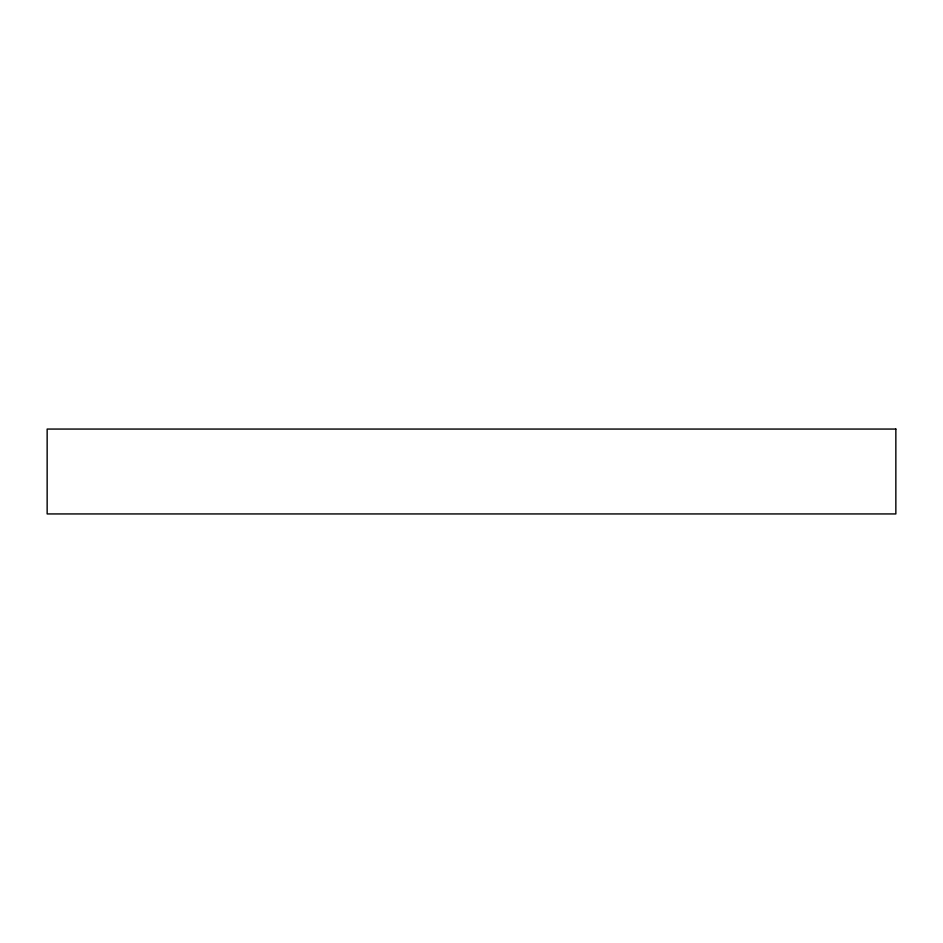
<?xml version="1.0" encoding="UTF-8"?>
<svg xmlns="http://www.w3.org/2000/svg" width="943" height="943" viewBox="0 0 943 943"><rect width="100%" height="100%" fill="white"/><g stroke="black" fill="none" stroke-linecap="round" stroke-linejoin="round"><path stroke-width="1.41" d="M895.85 429.065L47.15 429.065L47.15 513.935L895.85 513.935L895.85 429.065"/></g></svg>
